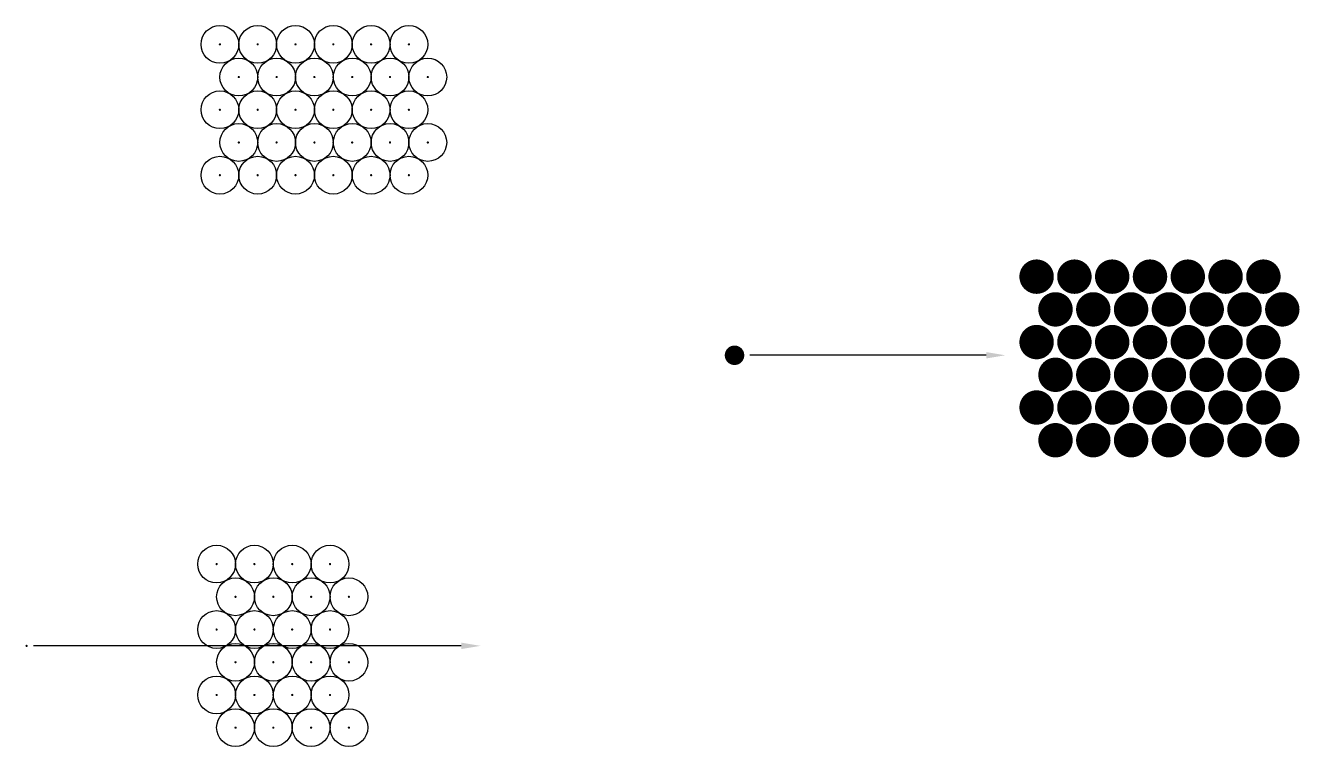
# Model space of a CAD drawing. Extents: x -12 to 815, y -178 to 291.
import ezdxf

# ---------------------------------------------------------------- set-up
doc = ezdxf.new("R2010")
doc.units = 0
doc.layers.get('0').update_dxf_attribs({"linetype": 'CONTINUOUS'})

msp = doc.modelspace()

# ---------------------------------------------------------------- linework, layer by layer
for p, q in [((611.86, 76.37), (458.3, 76.37)), ((270.72, -112.61), (-7.13, -112.61))]:
    msp.add_line(p, q)
for points, const_width in [([(113.54, 278.58, 1), (114.26, 278.58, 1)], 0.723), ([(138.1, 278.58, 1), (138.83, 278.58, 1)], 0.723), ([(162.67, 278.58, 1), (163.39, 278.58, 1)], 0.723), ([(187.23, 278.58, 1), (187.95, 278.58, 1)], 0.723), ([(211.8, 278.58, 1), (212.52, 278.58, 1)], 0.723), ([(236.36, 278.58, 1), (237.08, 278.58, 1)], 0.723), ([(125.82, 257.31, 1), (126.54, 257.31, 1)], 0.723), ([(150.39, 257.31, 1), (151.11, 257.31, 1)], 0.723), ([(174.95, 257.31, 1), (175.67, 257.31, 1)], 0.723), ([(199.51, 257.31, 1), (200.24, 257.31, 1)], 0.723), ([(224.08, 257.31, 1), (224.8, 257.31, 1)], 0.723), ([(248.64, 257.31, 1), (249.36, 257.31, 1)], 0.723), ([(113.54, 236.03, 1), (114.26, 236.03, 1)], 0.723), ([(138.1, 236.03, 1), (138.83, 236.03, 1)], 0.723), ([(162.67, 236.03, 1), (163.39, 236.03, 1)], 0.723), ([(187.23, 236.03, 1), (187.95, 236.03, 1)], 0.723), ([(211.8, 236.03, 1), (212.52, 236.03, 1)], 0.723), ([(236.36, 236.03, 1), (237.08, 236.03, 1)], 0.723), ([(125.82, 214.76, 1), (126.54, 214.76, 1)], 0.723), ([(150.39, 214.76, 1), (151.11, 214.76, 1)], 0.723), ([(174.95, 214.76, 1), (175.67, 214.76, 1)], 0.723), ([(199.51, 214.76, 1), (200.24, 214.76, 1)], 0.723), ([(224.08, 214.76, 1), (224.8, 214.76, 1)], 0.723), ([(248.64, 214.76, 1), (249.36, 214.76, 1)], 0.723), ([(113.54, 193.49, 1), (114.26, 193.49, 1)], 0.723), ([(138.1, 193.49, 1), (138.83, 193.49, 1)], 0.723), ([(162.67, 193.49, 1), (163.39, 193.49, 1)], 0.723), ([(187.23, 193.49, 1), (187.95, 193.49, 1)], 0.723), ([(211.8, 193.49, 1), (212.52, 193.49, 1)], 0.723), ([(236.36, 193.49, 1), (237.08, 193.49, 1)], 0.723), ([(639.02, 127.5, 1), (650.21, 127.5, 1)], 11.19), ([(663.59, 127.5, 1), (674.77, 127.5, 1)], 11.19), ([(688.15, 127.5, 1), (699.33, 127.5, 1)], 11.19), ([(712.71, 127.5, 1), (723.9, 127.5, 1)], 11.19), ([(737.28, 127.5, 1), (748.46, 127.5, 1)], 11.19), ([(761.84, 127.5, 1), (773.03, 127.5, 1)], 11.19), ([(786.4, 127.5, 1), (797.59, 127.5, 1)], 11.19), ([(651.3, 106.22, 1), (662.49, 106.22, 1)], 11.19), ([(675.87, 106.22, 1), (687.05, 106.22, 1)], 11.19), ([(700.43, 106.22, 1), (711.62, 106.22, 1)], 11.19), ([(724.99, 106.22, 1), (736.18, 106.22, 1)], 11.19), ([(749.56, 106.22, 1), (760.74, 106.22, 1)], 11.19), ([(774.12, 106.22, 1), (785.31, 106.22, 1)], 11.19), ([(798.69, 106.22, 1), (809.87, 106.22, 1)], 11.19), ([(639.02, 84.95, 1), (650.21, 84.95, 1)], 11.19), ([(663.59, 84.95, 1), (674.77, 84.95, 1)], 11.19), ([(688.15, 84.95, 1), (699.33, 84.95, 1)], 11.19), ([(712.71, 84.95, 1), (723.9, 84.95, 1)], 11.19), ([(737.28, 84.95, 1), (748.46, 84.95, 1)], 11.19), ([(761.84, 84.95, 1), (773.03, 84.95, 1)], 11.19), ([(786.4, 84.95, 1), (797.59, 84.95, 1)], 11.19), ([(445.15, 76.37, 1), (451.49, 76.37, 1)], 6.34), ([(651.3, 63.68, 1), (662.49, 63.68, 1)], 11.19), ([(675.87, 63.68, 1), (687.05, 63.68, 1)], 11.19), ([(700.43, 63.68, 1), (711.62, 63.68, 1)], 11.19), ([(724.99, 63.68, 1), (736.18, 63.68, 1)], 11.19), ([(749.56, 63.68, 1), (760.74, 63.68, 1)], 11.19), ([(774.12, 63.68, 1), (785.31, 63.68, 1)], 11.19), ([(798.69, 63.68, 1), (809.87, 63.68, 1)], 11.19), ([(639.02, 42.41, 1), (650.21, 42.41, 1)], 11.19), ([(663.59, 42.41, 1), (674.77, 42.41, 1)], 11.19), ([(688.15, 42.41, 1), (699.33, 42.41, 1)], 11.19), ([(712.71, 42.41, 1), (723.9, 42.41, 1)], 11.19), ([(737.28, 42.41, 1), (748.46, 42.41, 1)], 11.19), ([(761.84, 42.41, 1), (773.03, 42.41, 1)], 11.19), ([(786.4, 42.41, 1), (797.59, 42.41, 1)], 11.19), ([(651.3, 21.13, 1), (662.49, 21.13, 1)], 11.19), ([(675.87, 21.13, 1), (687.05, 21.13, 1)], 11.19), ([(700.43, 21.13, 1), (711.62, 21.13, 1)], 11.19), ([(724.99, 21.13, 1), (736.18, 21.13, 1)], 11.19), ([(749.56, 21.13, 1), (760.74, 21.13, 1)], 11.19), ([(774.12, 21.13, 1), (785.31, 21.13, 1)], 11.19), ([(798.69, 21.13, 1), (809.87, 21.13, 1)], 11.19), ([(111.41, -59.43, 1), (112.13, -59.43, 1)], 0.723), ([(135.97, -59.43, 1), (136.69, -59.43, 1)], 0.723), ([(160.53, -59.43, 1), (161.26, -59.43, 1)], 0.723), ([(185.1, -59.43, 1), (185.82, -59.43, 1)], 0.723), ([(123.69, -80.7, 1), (124.41, -80.7, 1)], 0.723), ([(148.25, -80.7, 1), (148.97, -80.7, 1)], 0.723), ([(172.82, -80.7, 1), (173.54, -80.7, 1)], 0.723), ([(197.38, -80.7, 1), (198.1, -80.7, 1)], 0.723), ([(111.41, -101.97, 1), (112.13, -101.97, 1)], 0.723), ([(135.97, -101.97, 1), (136.69, -101.97, 1)], 0.723), ([(160.53, -101.97, 1), (161.26, -101.97, 1)], 0.723), ([(185.1, -101.97, 1), (185.82, -101.97, 1)], 0.723), ([(-12.08, -112.61, 1), (-11.35, -112.61, 1)], 0.723), ([(123.69, -123.25, 1), (124.41, -123.25, 1)], 0.723), ([(148.25, -123.25, 1), (148.97, -123.25, 1)], 0.723), ([(172.82, -123.25, 1), (173.54, -123.25, 1)], 0.723), ([(197.38, -123.25, 1), (198.1, -123.25, 1)], 0.723), ([(111.41, -144.52, 1), (112.13, -144.52, 1)], 0.723), ([(135.97, -144.52, 1), (136.69, -144.52, 1)], 0.723), ([(160.53, -144.52, 1), (161.26, -144.52, 1)], 0.723), ([(185.1, -144.52, 1), (185.82, -144.52, 1)], 0.723), ([(123.69, -165.79, 1), (124.41, -165.79, 1)], 0.723), ([(148.25, -165.79, 1), (148.97, -165.79, 1)], 0.723), ([(172.82, -165.79, 1), (173.54, -165.79, 1)], 0.723), ([(197.38, -165.79, 1), (198.1, -165.79, 1)], 0.723)]:
    msp.add_lwpolyline(points, format="xyb", close=True, dxfattribs=dict(const_width=const_width))
for centre in [(113.9, 278.58), (138.47, 278.58), (163.03, 278.58), (187.59, 278.58), (212.16, 278.58), (236.72, 278.58), (126.18, 257.31), (150.75, 257.31), (175.31, 257.31), (199.87, 257.31), (224.44, 257.31), (249, 257.31), (113.9, 236.03), (138.47, 236.03), (163.03, 236.03), (187.59, 236.03), (212.16, 236.03), (236.72, 236.03), (126.18, 214.76), (150.75, 214.76), (175.31, 214.76), (199.87, 214.76), (224.44, 214.76), (249, 214.76), (113.9, 193.49), (138.47, 193.49), (163.03, 193.49), (187.59, 193.49), (212.16, 193.49), (236.72, 193.49), (111.77, -59.43), (136.33, -59.43), (160.89, -59.43), (185.46, -59.43), (124.05, -80.7), (148.61, -80.7), (173.18, -80.7), (197.74, -80.7), (111.77, -101.97), (136.33, -101.97), (160.89, -101.97), (185.46, -101.97), (124.05, -123.25), (148.61, -123.25), (173.18, -123.25), (197.74, -123.25), (111.77, -144.52), (136.33, -144.52), (160.89, -144.52), (185.46, -144.52), (124.05, -165.79), (148.61, -165.79), (173.18, -165.79), (197.74, -165.79)]:
    msp.add_circle(centre, 12.28)
for points in [[(611.86, 78.45), (611.86, 74.29), (624.36, 76.37)], [(270.72, -110.53), (270.72, -114.69), (283.22, -112.61)]]:
    msp.add_solid(points)

doc.saveas('drawing.dxf')
